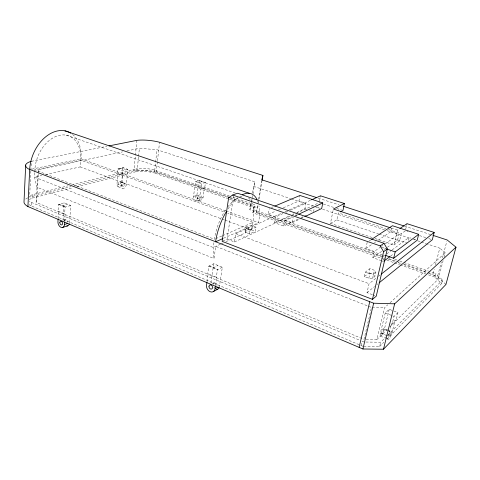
<?xml version="1.0" encoding="UTF-8"?>
<svg xmlns="http://www.w3.org/2000/svg" width="480" height="480" viewBox="0 0 480 480"><rect width="100%" height="100%" fill="white"/><g stroke="black" fill="none" stroke-linecap="round" stroke-linejoin="round"><path stroke-width="0.36" stroke-dasharray="2.4 1.8" d="M30.87 171.012L29.616 197.1L71.112 186.63M30.906 170.268L31.086 166.536M31.122 165.792L31.23 163.554M362.958 346.32L31.104 205.866L31.272 202.356L30.264 201.738A19.284 6.456 3.2 0 1 29.376 201.048M29.286 199.686A19.254 6.528 3.1 0 1 31.248 198.54L32.412 198.084L32.58 194.658L68.142 185.784M34.716 172.746L34.494 177.102L36.882 187.194L213.972 258.51L215.742 246.354L371.472 307.41L363.996 339.396L362.616 338.82M34.752 172.02L34.86 169.842A30.708 21.498 -68.5 0 1 59.556 135.312A30.708 21.498 -68.5 0 1 80.61 160.11L224.928 212.22M361.926 338.526L36.096 202.398L37.794 174.246M38.274 174.324L37.194 195.186L36.096 202.398M38.316 173.58L38.508 169.854L122.574 151.872M69.54 222.906L70.74 205.536L64.152 202.83L58.47 204.396L58.02 211.554L58.59 211.392L65.178 214.14L64.734 220.782M58.128 218.736L58.59 211.392M63.012 220.14L64.152 202.83M70.74 205.536L65.082 207.114L64.608 214.308L65.178 214.14M45.396 174.666L80.118 166.902L80.61 160.11L34.86 169.842L214.422 239.262A35.856 16.572 -69.6 0 1 226.098 209.16M123.024 167.64L121.314 185.532A3.828 2.346 -69.3 0 0 123.528 188.442A3.828 2.346 -69.3 0 0 126.432 184.14L127.854 169.35L123.024 167.64L117.864 168.888L117.306 174.984L122.934 173.856L122.118 182.556A3.816 2.364 -69.3 0 1 119.214 186.834A3.816 2.364 -69.3 0 1 116.982 183.93L117.786 175.158M136.896 140.358L133.866 170.814A19.002 5.754 6.3 0 1 156.192 172.452L229.446 197.946M76.608 186.822L136.02 171.69L136.314 168.768L137.532 168.594A15.876 4.746 6.3 0 1 153.456 169.776L229.188 195.906M74.502 185.784L137.196 169.968L138.51 156.954M138.582 156.228L139.386 148.278L156.99 149.712L254.928 181.842L252.852 194.766M229.344 197.214L154.626 171.252L156.99 149.712M228.732 198.954L154.494 173.04L154.812 170.136M156.192 172.452L157.416 161.406M157.494 160.668L159.534 142.26M203.064 197.466L199.734 198.606A3.852 3.042 71.1 0 1 196.158 201.102A3.852 3.042 71.1 0 1 193.536 196.392L195.468 181.59L199.212 180.432L205.44 182.562L204.618 188.622L198.036 186.582L196.89 195.27A3.828 3.036 71.1 0 0 199.494 199.95A3.828 3.036 71.1 0 0 203.064 197.466L204.252 188.742M199.212 180.432L198.408 186.468L198.036 186.582M199.734 198.606L201.732 183.726L205.44 182.562M219.102 287.598A5.208 4.026 62.9 0 0 219.432 286.452L222.324 267.252L213.738 263.73L208.788 266.148L207.654 274.074L208.152 273.822L216.75 277.41L215.58 285.264M207.03 281.634L208.152 273.822M213.924 242.694L213.228 247.494L213.972 258.51M210.942 282.858L213.738 263.73M222.324 267.252L217.44 269.7L216.258 277.668L216.75 277.41M222.744 241.068L227.064 239.124L233.586 195.936M227.064 239.124L234.492 241.962L235.776 233.688L282.258 212.922M245.082 231.048L245.736 226.944L248.64 225.66L252.234 225.81L255.972 227.172L255.3 231.258L249.546 233.91L245.784 232.512L245.082 231.048L247.986 229.746L251.568 229.884L255.3 231.258M245.784 232.512L246.444 228.39L245.736 226.944M381.366 256.038L249.876 209.778L251.046 202.458M251.166 201.726L251.52 199.53M252.576 192.942L253.632 186.354L254.928 181.842M249.876 209.778L251.586 202.668M251.7 201.948L252.738 195.486M247.986 229.746L248.64 225.66M38.268 171.318L38.508 169.854M384.03 259.188L252.894 212.838L254.694 204.738L232.026 196.89M249.546 233.91L250.212 229.776L255.972 227.172M252.894 212.838L254.694 204.738M251.568 229.884L252.234 225.81M225.93 241.722L251.748 229.986L252.99 222.354A35.856 16.572 -69.6 0 0 251.424 201.666M382.542 257.178L256.398 212.73L257.958 203.22M258.078 202.488L258.438 200.292M258.558 199.56L261.798 179.802M256.398 212.73L257.982 205.548M259.068 198.936L261.96 181.308M283.02 213.576L275.61 216.906L268.296 214.344L269.304 208.434M298.326 219.012L283.746 226.02L274.59 222.762L275.61 216.906M283.746 226.02L284.802 220.122L292.26 216.642M284.802 220.122L292.254 222.732L293.232 217.404M283.29 207.81L298.962 200.976L299.976 195.48M296.796 212.502L304.872 208.77L305.91 203.28L298.962 200.976M313.566 211.692L314.22 208.29M319.464 201.318L320.532 195.822M372.132 237.516L330.48 223.326L333.378 209.034M330.48 223.326L336.876 219.906L338.316 212.898L385.716 228.576M380.886 246.822L374.244 251.46L365.82 248.508L367.218 242.25M364.308 276.534L365.304 272.112L369.948 268.662L374.43 270.294L375.912 272.112L374.892 276.504L372.606 278.286L368.826 278.208L364.308 276.534L368.952 273.03L369.948 268.662M381.474 260.73L372.828 257.664L374.244 251.46M368.826 278.208L369.84 273.78L373.626 273.864L375.912 272.112M372.282 294.666L367.002 292.65L369.054 283.716L376.092 278.172M372.606 278.286L374.43 270.294M361.074 345.522L362.076 341.208L363.972 342L380.67 342.24L385.962 336.924M383.79 260.052L384.282 257.976M378.144 240.234L391.086 231.552L392.112 227.184M374.958 238.482L394.02 244.974L397.542 230.148L398.73 229.344M387.342 247.29L397.62 239.946L399 234.174L391.086 231.552M394.02 244.974L399.534 240.984L401.28 233.73L405.276 230.916L408.12 231.846M366.138 339.426L376.836 339.588L384.498 307.764L387.81 304.77M389.25 309.282L384.438 329.052A5.538 1.332 -69.3 0 1 381.264 335.82A5.538 1.332 -69.3 0 1 380.424 332.964L385.266 312.948L389.25 309.282L397.95 312.636L395.922 320.802L395.052 320.46L391.134 324.3L388.218 336.144A5.574 1.284 -69.4 0 0 388.986 338.982A5.574 1.284 -69.4 0 0 392.148 332.172L395.052 320.46M405.624 229.47L407.022 223.692M363.684 346.332L379.626 346.53L380.67 342.24M408.318 240.39L409.026 237.48L411.072 238.158M397.95 312.636L394.05 316.392L392.01 324.654L391.134 324.3M389.922 326.712L438.216 279.168L432.972 274.2L434.298 269.136M435.438 264.792L439.794 248.16L427.002 243.912M386.982 339.066L441.594 283.602L434.79 277.128L435.714 273.624L429.354 271.398M445.926 284.484L437.508 276.552L441.306 262.206M442.446 257.904L446.808 241.416M438.216 279.168L443.13 260.646M444.078 257.082L445.212 252.81L439.794 248.16M441.594 283.602L442.548 280.044L435.714 273.624M379.626 346.53L383.832 342.264M388.074 334.794L442.548 280.044M376.836 339.588L387.828 328.77M390.018 302.772L445.212 252.81M367.002 292.65L374.514 286.566M376.824 284.694L377.982 283.758M378.438 276.324L380.202 274.938M390.534 256.134L393.474 253.92M386.736 253.872L391.554 250.326M392.16 249.882L409.026 237.48M372.828 257.664L381.9 251.178M384.318 249.45L386.736 247.722M381.492 246.402L382.698 245.556M385.116 243.87L399 234.174M365.82 248.508L371.982 244.368M374.448 242.718L375.678 241.89M369.066 241.044L370.908 239.832M213.708 287.904L215.592 286.89M212.232 283.752L214.128 282.75M213.102 267.918L218.016 265.476M292.254 222.732L300.282 218.862M300.948 218.538L303.624 217.248M300.978 217.74L303.624 216.468M304.29 216.15L306.276 215.19M296.028 215.484L297.366 214.86M284.664 220.92L292.794 217.104M295.506 215.832L297.54 214.878M294.972 215.376L296.328 214.74M274.59 222.762L289.398 215.922M292.764 214.368L294.108 213.744M234.492 241.962L290.736 215.886M291.414 215.574L295.476 213.69M296.154 213.372L319.194 202.692L320.592 203.148M220.494 244.188L213.228 247.494L34.494 177.102L41.778 175.476M221.178 243.882L223.212 242.958M285.708 212.364L287.73 211.452M290.424 210.24L305.91 203.28M284.988 211.698L286.356 211.086M289.092 209.868L310.962 200.094M223.5 238.296L258.606 222.678A40.308 18.432 -69.6 0 0 258.936 205.818M215.772 238.668L221.862 235.998M222.54 235.704L252.99 222.354L227.742 213.24M268.296 214.344L275.796 211.074M278.52 209.886L280.566 208.998M271.35 207.57L273.396 206.706M32.58 194.658L31.416 195.108A19.284 6.456 3.2 0 0 29.448 196.236M197.766 201.174L201.096 200.022M197.1 199.032A1.608 1.266 71.1 0 0 197.448 196.428A1.608 1.266 71.1 0 0 195.336 197.034A1.608 1.266 71.1 0 0 197.1 199.032L200.436 197.892A1.596 1.266 71.1 0 0 200.79 195.3A1.596 1.266 71.1 0 0 198.684 195.906A1.596 1.266 71.1 0 0 200.436 197.892M196.152 195.966L199.5 194.844M193.536 196.392L196.89 195.27M195.468 181.59L198.594 182.646L202.32 181.494M63.792 220.284L65.688 219.708M61.77 205.746L67.434 204.168M32.412 198.084L72.984 187.746M127.854 169.35L122.712 170.64L117.864 168.888M71.772 184.878L136.314 168.768M118.344 169.062L123.504 167.814M126.96 150.936L139.386 148.278M31.878 169.152L81.024 158.802L225.486 210.762M31.338 161.322L106.842 146.328M136.02 171.69L137.238 171.516A15.852 4.8 6.3 0 1 153.138 172.68L154.494 173.04M372.192 307.428L384.498 307.764M137.196 169.968L154.626 171.252M318.126 198.084L338.808 204.798M404.406 226.092L431.502 234.888M323.388 204.066L333.876 207.504M336.672 208.422L341.568 210.03M419.502 235.578L425.904 237.678M428.748 238.608L432.306 239.778M391.2 228.06L397.542 230.148M388.548 229.518L401.28 233.73M316.74 206.892L320.274 208.062M413.802 239.064L415.848 239.742M253.632 186.354L290.58 198.624M291.288 198.858L314.028 206.406M314.736 206.64L319.71 208.296M322.554 209.238L384.372 229.758M387.216 230.7L410.664 238.488M413.502 239.43L414.924 239.904M417.768 240.846L420.612 241.788M421.32 242.028L426.294 243.678M304.872 208.77L306.882 209.442M309.552 210.342L312.894 211.464M397.62 239.946L406.938 243.078M336.876 219.906L378.414 233.88M379.116 234.114L399.534 240.984M66.252 135.186L235.98 193.302M198.594 182.646L201.732 183.726M381.9 247.32L386.094 248.772M230.046 197.46L251.238 204.822M230.148 198.192L257.616 207.75M229.44 199.2L254.19 207.84M253.404 209.676L382.008 254.79M382.716 255.036L384.834 255.78M394.728 259.248L396.852 259.992M399.678 260.988L403.206 262.224M403.914 262.47L428.646 271.146M382.074 256.29L384.9 257.286M389.142 258.774L396.21 261.264M396.918 261.51L401.16 263.004M403.992 264L427.32 272.208M428.028 272.454L432.972 274.2M388.182 259.17L395.226 261.648M398.046 262.644L400.866 263.64M403.686 264.63L428.346 273.324M429.054 273.57L437.508 276.552M386.85 260.184L393.9 262.674M394.602 262.926L399.54 264.666M400.242 264.918L425.628 273.888M428.448 274.884L434.79 277.128M382.14 260.97L383.466 261.438M120.456 168.264L125.298 169.986M226.188 211.014L258.606 222.678M368.952 273.03L373.422 274.668L374.892 276.504M80.118 166.902L221.502 218.868M222.204 219.126L224.316 219.9M225.018 220.158L251.748 229.986M120.216 181.794A1.59 0.984 -69.3 0 1 119.97 184.392A1.59 0.984 -69.3 0 1 118.488 183.522A1.59 0.984 -69.3 0 1 120.216 181.794L124.542 183.384A1.596 0.978 -69.3 0 1 124.29 185.994A1.596 0.978 -69.3 0 1 122.82 185.118A1.596 0.978 -69.3 0 1 124.542 183.384M122.118 182.556L126.432 184.14M246.444 228.39L250.212 229.776M365.304 272.112L369.84 273.78M116.982 183.93L123.228 186.282M117.99 186.702L122.31 188.31M235.776 233.688L369.054 283.716M372.942 294.918L374.922 295.674M385.266 312.948L392.022 315.6M392.7 315.864L394.05 316.392M384.438 329.052L387.006 330.09M387.648 330.354L392.148 332.172M383.286 328.848A2.31 0.558 -69.3 0 1 382.434 332.334A2.31 0.558 -69.3 0 1 381.606 331.806A2.31 0.558 -69.3 0 1 383.286 328.848L387.162 330.414M387.804 330.678L391.038 331.98A2.322 0.534 -69.4 0 1 390.168 335.484A2.322 0.534 -69.4 0 1 389.376 334.962A2.322 0.534 -69.4 0 1 391.038 331.98M381.606 333.144L385.476 334.722M386.124 334.986L389.352 336.306M380.424 332.964L386.916 335.61M59.046 204.24L65.652 206.952M209.292 265.902L217.932 269.454M380.424 336.156L384.948 338.01M385.59 338.274L388.17 339.336M58.47 204.396L65.082 207.114M208.788 266.148L217.44 269.7M31.272 202.356L360.006 340.338M31.104 205.866L30.09 205.248A19.254 6.528 3.1 0 1 29.208 204.552M213.39 284.424A2.172 1.68 62.9 0 1 215.232 282.63A2.172 1.68 62.9 0 1 216.942 285.402M64.926 221.418A1.896 1.29 71.7 0 1 66.21 219.702A1.896 1.29 71.7 0 1 67.626 222.096M25.728 199.056A23.076 7.83 3.1 0 1 28.104 197.694M257.55 200.724A40.308 18.432 -69.6 0 1 258.63 204.264M228.036 208.908A40.308 18.432 -69.6 0 1 237.648 197.814M248.46 197.868A35.856 16.572 -69.6 0 1 251.076 201.006M227.808 206.814A35.856 16.572 -69.6 0 1 237.402 197.952M239.694 196.89A35.856 16.572 -69.6 0 1 242.502 196.206M72.552 134.412A34.344 24.15 -68.5 0 1 81.024 158.802"/><path stroke-width="0.72" d="M25.686 165.042L24.03 201.45A23.076 7.83 3.1 0 0 27.924 206.544L362.928 348.996L383.49 349.23L445.926 284.484L456 247.2L447.186 239.976L432.93 235.35M27.924 206.544L29.676 169.62A34.344 24.15 -68.5 0 1 44.562 137.772A34.344 24.15 -68.5 0 1 70.83 133.176M58.08 219.468L57.942 221.67A4.59 3.108 71.7 0 0 60.942 227.304A4.59 3.108 71.7 0 0 64.488 224.472L67.644 223.494M64.488 224.472L64.632 222.258M206.928 282.342L206.514 285.186A5.256 4.044 62.9 0 0 210.102 291.684A5.256 4.044 62.9 0 0 215.052 288.834L218.178 287.136M215.052 288.834L215.478 285.978M228.648 197.724L222.126 241.344L372.474 299.364L376.242 296.184L387.318 249.006L383.988 243.294L237.6 193.242L232.68 195.012L228.648 197.724L229.878 197.274M262.08 180.576L262.92 175.434L159.534 142.26A19.296 5.04 6.6 0 0 136.896 140.358L109.038 145.89M274.758 206.13L299.976 195.48L322.788 202.938L321.684 208.53L304.962 216.6M311.646 199.788L320.532 195.822L344.412 203.514L342.966 210.486L340.308 211.866M359.13 347.376L369.738 301.686L28.338 168.876A23.502 6.9 3.9 0 1 31.338 161.322M372.474 299.364L383.598 251.688L387.318 249.006M362.928 348.996L373.656 303.21L394.644 303.822L456 247.2M385.602 255.438L393.666 258.264L395.184 251.91L418.68 234.312L392.454 225.732L371.526 239.43M383.49 349.23L394.644 303.822M418.68 234.312L417.21 240.192L393.666 258.264M262.92 175.434L261.798 179.802L316.704 197.622M399.912 228.534L407.022 223.692L434.184 232.446L432.306 239.778L379.14 282.822M381.372 274.014L434.184 232.446M384.054 261L389.946 256.572M232.68 195.012L380.226 245.904L383.988 243.294M213.306 291.612L217.686 289.212M344.412 203.514L333.378 209.034L390.492 227.832M298.704 214.23L322.788 202.938M222.828 238.596L215.58 241.818A40.308 18.432 -69.6 0 1 226.482 211.386M62.604 227.442L67.65 225.858M343.086 206.184L403.692 225.858M64.98 130.854L249.324 193.296M386.796 249.012L395.184 251.91M369.738 301.686L373.656 303.21M380.226 245.904L383.598 251.688M219.102 287.598A5.208 4.026 62.9 0 1 216.696 289.572M69.348 223.95A4.554 3.102 71.7 0 1 66.834 225.936M242.298 194.76A40.308 18.432 -69.6 0 1 257.004 199.488M208.992 286.236A2.19 1.686 62.9 0 0 211.41 289.074A2.19 1.686 62.9 0 0 211.908 285.696A2.19 1.686 62.9 0 0 208.992 286.236M59.844 222.48A1.914 1.296 71.7 0 0 61.788 224.892A1.914 1.296 71.7 0 0 61.992 221.832A1.914 1.296 71.7 0 0 59.844 222.48"/></g></svg>
